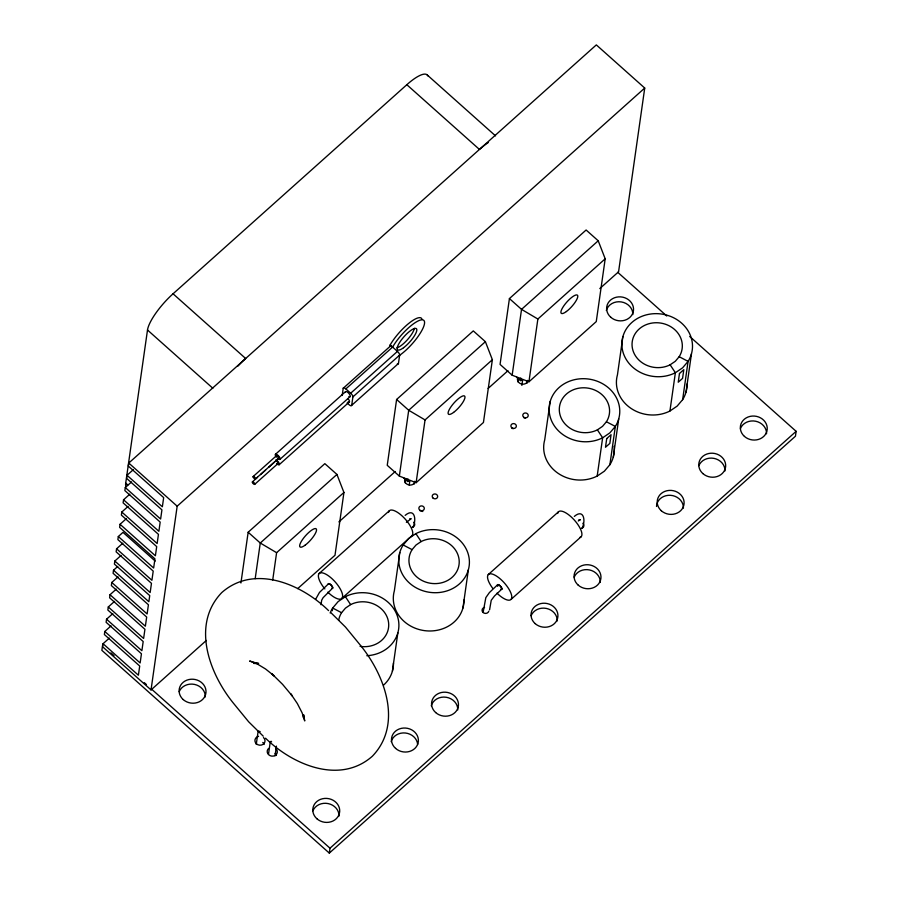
<?xml version="1.0" encoding="UTF-8"?>
<svg xmlns="http://www.w3.org/2000/svg" width="898" height="898" viewBox="0 0 898 898"><rect width="100%" height="100%" fill="white"/><g stroke="black" fill="none" stroke-linecap="round" stroke-linejoin="round"><path stroke-width="1.35" d="M409.241 484.954L409.814 480.868L407.67 481.485L407.939 478.892M521.861 385.422L522.636 379.977L520.492 380.584L520.761 378.002M303.771 715.145L303.457 717.603L303.311 714.943M102.563 645.449L101.867 650.343L329.308 853.1L795.437 436.226L796.133 431.332L689.72 336.469M125.945 486.368A33.72 9.261 -48.3 0 1 125.709 483.113L147.497 330.004A33.72 9.261 -48.3 0 1 173.056 293.792L406.828 84.715A33.72 9.261 -48.3 0 1 427.796 75.87M109.32 638.119L103.057 643.709L102.619 646.773L151.032 689.922L206.338 640.454M111.06 625.861L104.808 631.462L104.37 634.527L139.706 666.024L138.393 675.217L103.057 643.709M112.811 613.615L106.548 619.216L106.11 622.28L141.446 653.778L140.133 662.96L104.808 631.462M114.551 601.368L108.288 606.969L107.85 610.034L143.186 641.531L141.884 650.713L106.548 619.216M116.291 589.122L110.027 594.723L109.601 597.776L144.926 629.274L143.624 638.467L108.288 606.969M118.042 576.875L111.779 582.465L111.341 585.552L146.677 617.049L145.364 626.22L110.027 594.723M117.694 566.492L113.518 570.219L113.081 573.283L148.417 604.781L147.115 613.963L111.779 582.465M121.084 555.435L114.832 561.037L114.394 564.101L149.73 595.599L148.855 601.716L113.518 570.219M122.835 543.189L116.572 548.79L116.134 551.843L151.47 583.341L150.157 592.534L114.832 561.037M155.208 561.07L122.992 532.357L118.312 536.533L117.874 539.597L153.21 571.094L151.908 580.288L116.572 548.79M126.315 518.685L120.051 524.286L119.625 527.351L154.95 558.848L153.648 568.03L118.312 536.533M128.066 506.438L121.802 512.04L121.365 515.104L156.701 546.601L155.388 555.783L120.051 524.286M129.806 494.192L123.542 499.793L123.105 502.858L158.441 534.355L157.139 543.537L121.802 512.04M131.546 481.945L125.282 487.547L124.856 490.6L160.181 522.097L158.879 531.29L123.542 499.793M133.297 469.688L127.033 475.289L126.596 478.353L161.932 509.851L160.619 519.044L125.282 487.547M599.797 288.584L618.576 271.78L644.73 88.049L596.328 44.9L128.773 463.042L128.335 466.107L163.672 497.604L162.358 506.786L127.033 475.289M151.032 689.922L177.175 506.191L644.73 88.049M240.933 582.982L248.162 532.233L324.84 463.66L336.941 474.447L343.934 492.474L334.999 555.256L297.709 588.605M255.189 578.682L260.263 543.021L336.941 474.447M272.723 579.985L276.606 552.685L343.934 492.474M256.256 744.442L258.164 730.994M268.513 754.185L270.287 741.714M275.046 755.835L276.427 746.137M342.183 395.49L343.216 388.273L389.968 346.46L390.181 344.922A25.29 6.948 -48.3 0 1 408.455 323.662A25.29 6.948 -48.3 0 1 421.914 318.97M321.001 604.736L321.675 600.234L323.056 597.731L332.552 588.201M347.122 402.966L349.053 404.695A3.368 1.235 48.2 0 0 351.69 405.324L352.892 396.905A3.368 1.235 48.2 0 0 350.691 393.212L345.853 388.901A3.368 1.235 48.2 0 0 343.216 388.273M332.282 610.763L332.675 608.036L338.153 601.581L345.382 596.676A35.404 31.464 8.1 0 1 397.152 615.411A35.404 31.464 8.1 0 1 366.811 655.72M351.69 405.324L398.454 363.51L399.644 355.092A3.368 1.235 48.2 0 0 397.444 351.399L390.181 344.922M329.308 853.1L330.004 848.206L796.133 431.332M396.613 399.475L387.24 465.31L399.341 476.097L416.122 482.709L483.438 422.487L492.373 359.716L485.391 341.689L473.291 330.902L396.613 399.475L408.713 410.263L425.046 419.927L416.122 482.709M399.341 476.097L408.713 410.263L485.391 341.689M405.178 482.866L405.75 478.78M399.801 552.528L394.357 590.805A35.404 31.464 8.1 0 0 424.631 630.654A35.404 31.464 8.1 0 0 463.963 599.943M414.27 484.022L414.651 481.294M392.404 671.154L397.848 632.877M412.979 527.193C416.773 519.572 414.618 507.348 405.166 515.373M462.919 608.092L468.363 569.815M509.424 298.574L500.063 364.408L512.163 375.196L528.933 381.807L596.261 321.596L605.196 258.815L598.214 240.787L586.113 230L509.424 298.574L521.536 309.361L537.868 319.026L528.933 381.807M512.163 375.196L521.536 309.361L598.214 240.787M488.793 611.201A3.424 3.042 8.1 0 1 483.102 612.492L485.829 597.63L489.388 592.59L497.604 584.755M517.989 381.964L518.573 377.89M489.578 609.832L491.24 600.268L494.54 595.946L501.713 589.223M527.092 383.12L527.474 380.404M550.16 401.597L544.716 439.874A35.404 31.464 8.1 0 0 557.972 473.235A35.404 31.464 8.1 0 0 597.181 476.075L604.399 471.169L609.888 464.715A35.404 31.464 8.1 0 0 614.131 446.261M582.14 528.204C585.945 520.571 583.767 508.38 574.327 516.395M597.181 476.075L602.637 437.797L597.395 429.861A25.2 22.394 8.1 0 1 559.757 413.787A25.2 22.394 8.1 0 1 588.381 388.183A25.2 22.394 8.1 0 1 606.431 421.768L615.343 426.438L609.888 464.715M622.898 336.537L617.454 374.814A35.404 31.464 8.1 0 0 630.71 408.186A35.404 31.464 8.1 0 0 669.93 411.026L677.148 406.109L682.637 399.655A35.404 31.464 8.1 0 0 687.06 383.951M613.278 457.161L618.722 418.883M669.93 411.026L675.375 372.749L670.133 364.801A25.2 22.394 8.1 0 1 632.495 348.738A25.2 22.394 8.1 0 1 661.119 323.134A25.2 22.394 8.1 0 1 679.18 356.708L688.081 361.378L682.637 399.655M686.016 392.1L691.46 353.823M315.714 599.146L319.486 592.422L328.713 583.599A3.031 1.111 48.2 0 1 332.485 586.955L332.653 587.483A3.031 0.932 47 0 1 332.047 588.168M338.669 620.372A25.2 22.394 8.1 0 1 341.577 612.705L345.483 608.114L350.624 604.612A25.2 22.394 8.1 0 1 388.217 620.496A25.2 22.394 8.1 0 1 360.064 646.358M403.18 544.974L408.669 538.519L415.886 533.614A35.404 31.464 8.1 0 1 468.767 556.188A35.404 31.464 8.1 0 1 428.548 592.152A35.404 31.464 8.1 0 1 403.18 544.974L412.092 549.643A25.2 22.394 8.1 0 0 430.142 583.217A25.2 22.394 8.1 0 0 458.766 557.624A25.2 22.394 8.1 0 0 421.128 541.55L415.886 533.614M412.092 549.643L415.987 545.052L421.128 541.55M606.431 421.768L602.524 426.359L597.395 429.861M679.18 356.708L675.274 361.31L670.133 364.801M345.853 388.901L392.606 347.088A25.29 6.948 -48.3 0 1 416.515 321.821A25.29 6.948 -48.3 0 1 422.172 329.892A25.29 6.948 -48.3 0 1 398.757 355.855M275.417 454.354L345.55 391.64M253.18 476.512L276.562 455.6M350.691 393.212L397.444 351.399M255.459 478.982L278.84 458.081M252.417 481.867L257.502 477.321M260.555 474.593L265.628 470.047M268.682 467.319L274.777 461.864M279.985 459.316L350.119 396.602M254.706 484.348L278.077 463.435M352.892 396.905L399.644 355.092M279.222 464.681L349.356 401.956M425.046 419.927L492.373 359.716M537.868 319.026L605.196 258.815M338.883 521.918L395.243 471.517M488.119 388.452L507.954 370.717M319.093 573.564L389.227 510.85M341.902 598.371L412.036 535.646A16.86 6.196 48.2 0 0 403.292 517.068A16.86 6.196 48.2 0 0 388.531 512.455M488.254 574.597L558.388 511.871M511.063 599.393L581.197 536.667M406.367 522.322L411.228 518.696L409.78 518.662M578.29 520.986L580.389 519.717L578.941 519.684M328.466 583.722A3.031 0.932 47 0 0 328.376 583.981A3.031 1.111 48.2 0 1 328.444 583.734L328.69 583.61A3.042 0.932 47 0 1 332.462 586.978L332.675 587.472A3.031 1.111 48.2 0 1 331.901 588.313M258.646 663.274L253.573 663.364L258.433 663.656L249.622 661.018L257.097 663.858L265.539 668.976L274.384 676.037L272.083 674.005L282.612 684.388L292.176 695.849L290.851 693.952L297.361 703.583L302.098 712.788L304.736 720.948L303.614 714.763M341.577 612.705L332.675 608.036A35.404 31.464 8.1 0 0 330.161 612.986M276.606 552.685L260.263 543.021L248.162 532.233M328.567 610.606C301.616 584.138 254.392 563.809 221.772 592.557C190.859 624.682 209.425 674.095 234.064 703.987L248.634 721.768L263.237 736.169M265.539 738.201C292.49 764.669 339.713 784.998 372.333 756.251C403.247 724.125 384.681 674.712 360.042 644.82L345.472 627.051L330.868 612.649M427.089 74.848L495.539 135.879M617.723 272.296L666.765 316.006M406.828 84.715L479.442 149.438A33.72 9.261 -48.3 0 1 488.22 142.602M516.619 377.138L520.492 380.584M403.797 478.039L407.67 481.485M173.056 293.792L245.659 358.504A33.72 9.261 -48.3 0 0 238.026 366.036M147.497 330.004L212.848 388.25M128.773 463.042L177.175 506.191M125.709 483.113L127.785 484.965M110.914 652.891L114.035 655.675M144.297 682.648L146.385 684.512M151.594 689.159L330.004 848.206M345.382 596.676L350.624 604.612M312.897 810.838A13.492 11.988 8.1 0 1 328.118 803.575A13.492 11.988 8.1 0 1 339.006 816.125M483.102 612.492A3.424 3.042 8.1 0 1 484.538 607.407M531.122 615.68A13.492 11.988 8.1 0 1 546.343 608.417A13.492 11.988 8.1 0 1 557.231 620.967M528.024 380.707A5.399 4.793 8.1 0 1 521.491 384.018A5.399 4.793 8.1 0 1 517.574 378.08M656.505 506.461A13.492 11.988 8.1 0 1 670.447 495.303A13.492 11.988 8.1 0 1 683.412 508.122M524.05 417.94A2.739 2.436 8.1 0 1 525.465 417.952M698.869 465.658A13.492 11.988 8.1 0 1 714.09 458.395A13.492 11.988 8.1 0 1 724.978 470.945M512.174 428.559A2.739 2.436 8.1 0 1 513.589 428.582M420.129 510.872A2.739 2.436 8.1 0 1 422.778 511.534M179.196 691.651A13.492 11.988 8.1 0 1 194.417 684.388A13.492 11.988 8.1 0 1 205.305 696.938M606.33 310.461A13.492 11.988 8.1 0 1 621.27 301.919A13.492 11.988 8.1 0 1 632.832 314.581M263.473 737.561A5.062 4.49 8.1 0 1 262.934 744.431A5.062 4.49 8.1 0 1 255.425 742.534A5.062 4.49 8.1 0 1 258.568 736.326M275.765 748.517A5.062 4.49 8.1 0 1 275.888 754.892A5.062 4.49 8.1 0 1 268.749 754.791A5.062 4.49 8.1 0 1 268.625 748.416M413.697 522.243A3.424 3.042 8.1 0 1 412.261 527.328M582.869 523.265A3.424 3.042 8.1 0 1 581.433 528.35M415.202 481.609A5.399 4.793 8.1 0 1 408.68 484.909A5.399 4.793 8.1 0 1 404.751 478.971M740.435 428.492A13.492 11.988 8.1 0 1 755.656 421.229A13.492 11.988 8.1 0 1 766.544 433.779M262.777 742.455A5.062 4.49 8.1 0 1 264.113 744.498M275.069 753.422A5.062 4.49 8.1 0 1 276.416 755.454M574.17 577.178A13.492 11.988 8.1 0 1 589.391 569.916A13.492 11.988 8.1 0 1 600.279 582.465M391.18 741.636A13.492 11.988 8.1 0 1 405.402 733.004A13.492 11.988 8.1 0 1 417.66 744.476M431.264 705.794A13.492 11.988 8.1 0 1 446.205 697.252A13.492 11.988 8.1 0 1 457.767 709.914M414.371 328.309A14.166 3.895 -48.3 0 1 407.468 339.669A14.166 3.895 -48.3 0 1 396.961 347.84M389.968 346.46A3.368 1.235 48.2 0 1 392.606 347.088M398.454 363.51A3.368 1.235 48.2 0 1 397.331 363.881M345.416 391.966A3.368 1.235 48.2 0 1 349.232 393.874A3.368 1.235 48.2 0 1 348.851 396.523M347.908 398.555A3.368 1.235 48.2 0 1 349.502 401.417A3.368 1.235 48.2 0 1 348.087 401.877M275.922 459.798A3.368 1.235 48.2 0 1 279.334 463.884A3.368 1.235 48.2 0 1 276.719 463.727M275.944 460.887A1.684 0.617 48.2 0 1 277.965 462.593A1.684 0.617 48.2 0 1 277.145 463.222M276.303 457.082A3.368 1.235 48.2 0 1 276.315 454.276A3.368 1.235 48.2 0 1 280.053 458.339A3.368 1.235 48.2 0 1 277.482 458.373M276.764 456.622A1.684 0.617 48.2 0 1 277.1 455.589A1.684 0.617 48.2 0 1 278.84 457.497A1.684 0.617 48.2 0 1 277.909 457.857M557.692 513.488A16.86 6.196 48.2 0 1 573.979 519.673A16.86 6.196 48.2 0 1 579.726 537.442M492.665 588.224A16.86 6.196 48.2 0 1 493.159 574.35A16.86 6.196 48.2 0 1 511.624 595.43A16.86 6.196 48.2 0 1 496.998 593.174M500.579 589.155A3.031 1.111 48.2 0 0 501.645 587.988L501.331 587.393A3.031 1.111 48.2 0 0 498.255 584.643L497.885 584.609A3.031 0.932 47 0 0 497.829 585.855M497.672 586.001A3.031 1.111 48.2 0 1 497.874 584.62L498.255 584.643A3.042 0.932 47 0 1 501.331 587.404L501.656 587.966A3.031 0.932 47 0 1 501.6 589.211M324.863 588.908A16.86 6.196 48.2 0 1 323.123 573.036A16.86 6.196 48.2 0 1 342.363 593.948A16.86 6.196 48.2 0 1 327.837 592.152M271.611 741.86A3.368 2.997 8.1 0 1 271.061 741.232M260.184 731.702A3.368 2.997 8.1 0 1 259.477 731.219M393.447 663.005A35.404 31.464 8.1 0 1 383.536 685.163M606.734 438.55L605.488 447.26L609.832 443.432L611.067 434.711L606.734 438.55M679.472 373.489L678.237 382.211L682.57 378.372L683.816 369.662L679.472 373.489M615.343 426.438L609.854 432.892L602.637 437.797A35.404 31.464 8.1 0 1 549.756 415.224A35.404 31.464 8.1 0 1 589.975 379.259A35.404 31.464 8.1 0 1 615.343 426.438M688.081 361.378L682.592 367.832L675.375 372.749A35.404 31.464 8.1 0 1 622.505 350.175A35.404 31.464 8.1 0 1 662.713 314.21A35.404 31.464 8.1 0 1 688.081 361.378M316.904 818.763A13.492 11.988 8.1 0 0 339.321 813.689A13.492 11.988 8.1 0 0 322.55 798.737A13.492 11.988 8.1 0 0 316.904 818.763M183.203 699.564A13.492 11.988 8.1 0 0 205.608 694.502A13.492 11.988 8.1 0 0 188.849 679.55A13.492 11.988 8.1 0 0 183.203 699.564M535.129 623.594A13.492 11.988 8.1 0 0 557.535 618.531A13.492 11.988 8.1 0 0 540.764 603.579A13.492 11.988 8.1 0 0 535.129 623.594M702.876 473.583A13.492 11.988 8.1 0 0 725.281 468.509A13.492 11.988 8.1 0 0 708.511 453.557A13.492 11.988 8.1 0 0 702.876 473.583M661.31 510.749A13.492 11.988 8.1 0 0 683.715 505.686A13.492 11.988 8.1 0 0 666.945 490.735A13.492 11.988 8.1 0 0 661.31 510.749M523.601 417.099A2.739 2.436 8.1 0 0 528.147 416.066A2.739 2.436 8.1 0 0 524.746 413.035A2.739 2.436 8.1 0 0 523.601 417.099M433.049 498.087A2.739 2.436 8.1 0 0 437.595 497.054A2.739 2.436 8.1 0 0 434.194 494.023A2.739 2.436 8.1 0 0 433.049 498.087M511.725 427.717A2.739 2.436 8.1 0 0 516.271 426.696A2.739 2.436 8.1 0 0 512.87 423.654A2.739 2.436 8.1 0 0 511.725 427.717M419.68 510.03A2.739 2.436 8.1 0 0 424.238 509.009A2.739 2.436 8.1 0 0 420.825 505.967A2.739 2.436 8.1 0 0 419.68 510.03M610.73 317.219A13.492 11.988 8.1 0 0 633.146 312.145A13.492 11.988 8.1 0 0 616.376 297.204A13.492 11.988 8.1 0 0 610.73 317.219M744.431 436.406A13.492 11.988 8.1 0 0 766.847 431.332A13.492 11.988 8.1 0 0 750.077 416.391A13.492 11.988 8.1 0 0 744.431 436.406M578.177 585.103A13.492 11.988 8.1 0 0 600.582 580.029A13.492 11.988 8.1 0 0 583.812 565.078A13.492 11.988 8.1 0 0 578.177 585.103M395.58 748.393A13.492 11.988 8.1 0 0 417.997 743.331A13.492 11.988 8.1 0 0 401.226 728.379A13.492 11.988 8.1 0 0 395.58 748.393M435.665 712.552A13.492 11.988 8.1 0 0 458.07 707.478A13.492 11.988 8.1 0 0 441.311 692.526A13.492 11.988 8.1 0 0 435.665 712.552M453.602 412.406A12.134 3.334 -48.3 0 0 464.872 396.433A12.134 3.334 -48.3 0 0 451.144 406.558A12.134 3.334 -48.3 0 0 453.602 412.406M566.425 311.505A12.134 3.334 -48.3 0 0 577.683 295.543A12.134 3.334 -48.3 0 0 563.955 305.657A12.134 3.334 -48.3 0 0 566.425 311.505M305.152 545.165A12.134 3.334 -48.3 0 0 316.422 529.203A12.134 3.334 -48.3 0 0 302.693 539.316A12.134 3.334 -48.3 0 0 305.152 545.165M403.55 347.728A14.166 3.895 -48.3 0 0 416.694 329.095A14.166 3.895 -48.3 0 0 400.676 340.903A14.166 3.895 -48.3 0 0 403.55 347.728M252.461 482.552A1.684 0.617 48.2 0 0 254.549 484.426A1.684 0.617 48.2 0 0 253.674 482.338A1.684 0.617 48.2 0 0 252.461 482.552M253.225 477.197A1.684 0.617 48.2 0 0 255.313 479.061A1.684 0.617 48.2 0 0 254.437 476.984A1.684 0.617 48.2 0 0 253.225 477.197"/></g></svg>
